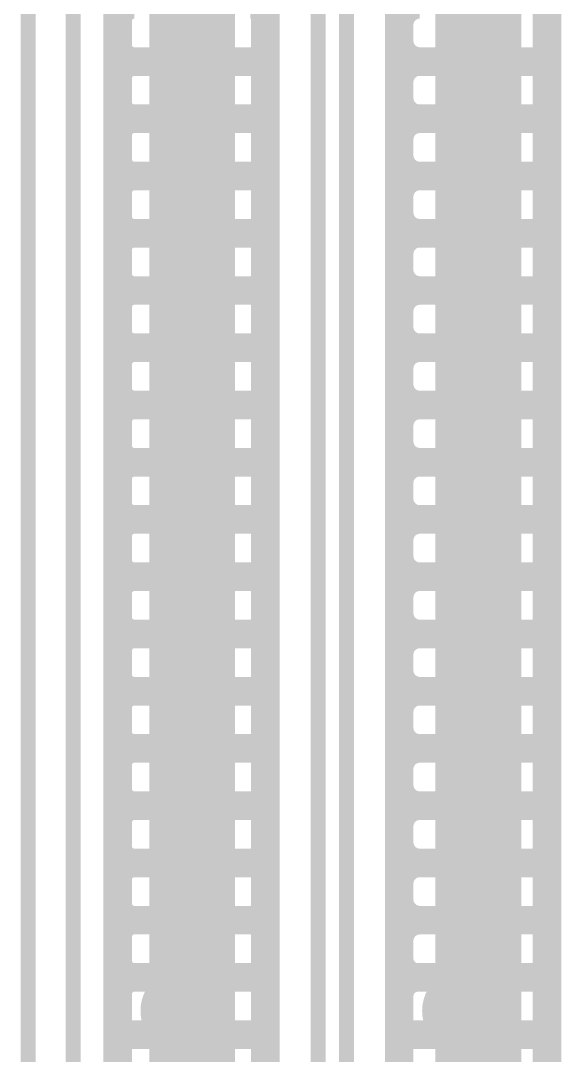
# Model space of a CAD drawing. Header units: millimetres. Extents: x 2260 to 2572, y -21 to 200.
# Drawn here: x 2296.78 to 2299.66, y 118.19 to 123.7 of the extents above; entities that cross this region are included whole.
import ezdxf

# ---------------------------------------------------------------- set-up
doc = ezdxf.new("R2010")
doc.units = ezdxf.units.MM
doc.layers.get('0').update_dxf_attribs({"lineweight": 18})
doc.layers.add('01', color=1, linetype='Continuous', lineweight=18)
doc.layers.add('DIM', color=3, linetype='Continuous', lineweight=13)

# ---------------------------------------------------------------- blocks, each defined once
blk = doc.blocks.new('PAD_R1')
blk.add_lwpolyline([(0.25, 0, 0.5, 0.5, 1), (-0.25, 0, 0.5, 0.5, 1)], format="xyseb", close=True)

msp = doc.modelspace()

# ---------------------------------------------------------------- linework, layer by layer
at = {"layer": '01'}
for points in [[(2297.6916, 139.8406, 0.2499, 0.2499, 0), (2297.6916, 63.6406, 0.2499, 0.2499, 0)], [(2299.1915, 139.8406, 0.2499, 0.2499, 0), (2299.1915, 63.6406, 0.2499, 0.2499, 0)], [(2297.2977, 66.3205, 0.1524, 0.1524, 0), (2297.2977, 137.2406, 0.1524, 0.1524, 0)], [(2297.5428, 137.2406, 0.1524, 0.1524, 0), (2297.5428, 66.2405, 0.1524, 0.1524, 0)], [(2297.8476, 137.2406, 0.1524, 0.1524, 0), (2297.8476, 66.2405, 0.1524, 0.1524, 0)], [(2298.0853, 66.3205, 0.1524, 0.1524, 0), (2298.0853, 137.2406, 0.1524, 0.1524, 0)], [(2298.7978, 66.3205, 0.1524, 0.1524, 0), (2298.7978, 137.2406, 0.1524, 0.1524, 0)], [(2299.0668, 137.2406, 0.1524, 0.1524, 0), (2299.0668, 66.2405, 0.1524, 0.1524, 0)], [(2299.3716, 137.2406, 0.1524, 0.1524, 0), (2299.3716, 66.2405, 0.1524, 0.1524, 0)], [(2299.5854, 137.2406, 0.1524, 0.1524, 0), (2299.5854, 66.2405, 0.1524, 0.1524, 0)], [(2297.2977, 123.6929, 0.1524, 0.1524, -0.414231), (2297.3877, 123.7829, 0.1524, 0.1524, 0)], [(2298.0853, 123.7029, 0.1524, 0.1524, 0.414252), (2298.0053, 123.7829, 0.1524, 0.1524, 0)], [(2298.7978, 123.6729, 0.1524, 0.1524, -0.414232), (2298.9078, 123.7829, 0.1524, 0.1524, 0)], [(2297.2977, 123.5681, 0.1524, 0.1524, 0.414231), (2297.3877, 123.4781, 0.1524, 0.1524, 0)], [(2298.0853, 123.5581, 0.1524, 0.1524, -0.414252), (2298.0053, 123.4781, 0.1524, 0.1524, 0)], [(2298.7978, 123.5881, 0.1524, 0.1524, 0.414232), (2298.9078, 123.4781, 0.1524, 0.1524, 0)], [(2297.2977, 123.4781, 0.1524, 0.1524, 0), (2298.0853, 123.4781, 0.1524, 0.1524, 0)], [(2297.2977, 123.3881, 0.1524, 0.1524, -0.414231), (2297.3877, 123.4781, 0.1524, 0.1524, 0)], [(2298.0853, 123.3981, 0.1524, 0.1524, 0.414252), (2298.0053, 123.4781, 0.1524, 0.1524, 0)], [(2298.7978, 123.4781, 0.1524, 0.1524, 0), (2299.5854, 123.4781, 0.1524, 0.1524, 0)], [(2298.7978, 123.3681, 0.1524, 0.1524, -0.414232), (2298.9078, 123.4781, 0.1524, 0.1524, 0)], [(2298.7978, 123.2833, 0.1524, 0.1524, 0.414232), (2298.9078, 123.1733, 0.1524, 0.1524, 0)], [(2297.2977, 123.2633, 0.1524, 0.1524, 0.414231), (2297.3877, 123.1733, 0.1524, 0.1524, 0)], [(2298.0853, 123.2533, 0.1524, 0.1524, -0.414252), (2298.0053, 123.1733, 0.1524, 0.1524, 0)], [(2297.2977, 123.1733, 0.1524, 0.1524, 0), (2298.0853, 123.1733, 0.1524, 0.1524, 0)], [(2297.2977, 123.0833, 0.1524, 0.1524, -0.414231), (2297.3877, 123.1733, 0.1524, 0.1524, 0)], [(2298.0853, 123.0933, 0.1524, 0.1524, 0.414252), (2298.0053, 123.1733, 0.1524, 0.1524, 0)], [(2298.7978, 123.1733, 0.1524, 0.1524, 0), (2299.5854, 123.1733, 0.1524, 0.1524, 0)], [(2298.7978, 123.0633, 0.1524, 0.1524, -0.414232), (2298.9078, 123.1733, 0.1524, 0.1524, 0)], [(2297.2977, 122.9585, 0.1524, 0.1524, 0.414231), (2297.3877, 122.8685, 0.1524, 0.1524, 0)], [(2298.0853, 122.9485, 0.1524, 0.1524, -0.414252), (2298.0053, 122.8685, 0.1524, 0.1524, 0)], [(2298.7978, 122.9785, 0.1524, 0.1524, 0.414232), (2298.9078, 122.8685, 0.1524, 0.1524, 0)], [(2297.2977, 122.8685, 0.1524, 0.1524, 0), (2298.0853, 122.8685, 0.1524, 0.1524, 0)], [(2297.2977, 122.7785, 0.1524, 0.1524, -0.414231), (2297.3877, 122.8685, 0.1524, 0.1524, 0)], [(2298.0853, 122.7885, 0.1524, 0.1524, 0.414252), (2298.0053, 122.8685, 0.1524, 0.1524, 0)], [(2298.7978, 122.8685, 0.1524, 0.1524, 0), (2299.5854, 122.8685, 0.1524, 0.1524, 0)], [(2298.7978, 122.7585, 0.1524, 0.1524, -0.414232), (2298.9078, 122.8685, 0.1524, 0.1524, 0)], [(2298.7978, 122.6737, 0.1524, 0.1524, 0.414232), (2298.9078, 122.5637, 0.1524, 0.1524, 0)], [(2297.2977, 122.6537, 0.1524, 0.1524, 0.414231), (2297.3877, 122.5637, 0.1524, 0.1524, 0)], [(2298.0853, 122.6437, 0.1524, 0.1524, -0.414252), (2298.0053, 122.5637, 0.1524, 0.1524, 0)], [(2297.2977, 122.5637, 0.1524, 0.1524, 0), (2298.0853, 122.5637, 0.1524, 0.1524, 0)], [(2297.2977, 122.4737, 0.1524, 0.1524, -0.414231), (2297.3877, 122.5637, 0.1524, 0.1524, 0)], [(2298.0853, 122.4837, 0.1524, 0.1524, 0.414252), (2298.0053, 122.5637, 0.1524, 0.1524, 0)], [(2298.7978, 122.5637, 0.1524, 0.1524, 0), (2299.5854, 122.5637, 0.1524, 0.1524, 0)], [(2298.7978, 122.4537, 0.1524, 0.1524, -0.414232), (2298.9078, 122.5637, 0.1524, 0.1524, 0)], [(2297.2977, 122.3489, 0.1524, 0.1524, 0.414231), (2297.3877, 122.2589, 0.1524, 0.1524, 0)], [(2298.0853, 122.3389, 0.1524, 0.1524, -0.414252), (2298.0053, 122.2589, 0.1524, 0.1524, 0)], [(2298.7978, 122.3689, 0.1524, 0.1524, 0.414232), (2298.9078, 122.2589, 0.1524, 0.1524, 0)], [(2297.2977, 122.2589, 0.1524, 0.1524, 0), (2298.0853, 122.2589, 0.1524, 0.1524, 0)], [(2297.2977, 122.1689, 0.1524, 0.1524, -0.414231), (2297.3877, 122.2589, 0.1524, 0.1524, 0)], [(2298.0853, 122.1789, 0.1524, 0.1524, 0.414252), (2298.0053, 122.2589, 0.1524, 0.1524, 0)], [(2298.7978, 122.2589, 0.1524, 0.1524, 0), (2299.5854, 122.2589, 0.1524, 0.1524, 0)], [(2298.7978, 122.1489, 0.1524, 0.1524, -0.414232), (2298.9078, 122.2589, 0.1524, 0.1524, 0)], [(2298.7978, 122.0641, 0.1524, 0.1524, 0.414232), (2298.9078, 121.9541, 0.1524, 0.1524, 0)], [(2297.2977, 122.0441, 0.1524, 0.1524, 0.414231), (2297.3877, 121.9541, 0.1524, 0.1524, 0)], [(2298.0853, 122.0341, 0.1524, 0.1524, -0.414252), (2298.0053, 121.9541, 0.1524, 0.1524, 0)], [(2297.2977, 121.9541, 0.1524, 0.1524, 0), (2298.0853, 121.9541, 0.1524, 0.1524, 0)], [(2297.2977, 121.8641, 0.1524, 0.1524, -0.414231), (2297.3877, 121.9541, 0.1524, 0.1524, 0)], [(2298.0853, 121.8741, 0.1524, 0.1524, 0.414252), (2298.0053, 121.9541, 0.1524, 0.1524, 0)], [(2298.7978, 121.9541, 0.1524, 0.1524, 0), (2299.5854, 121.9541, 0.1524, 0.1524, 0)], [(2298.7978, 121.8441, 0.1524, 0.1524, -0.414232), (2298.9078, 121.9541, 0.1524, 0.1524, 0)], [(2297.2977, 121.7393, 0.1524, 0.1524, 0.414231), (2297.3877, 121.6493, 0.1524, 0.1524, 0)], [(2298.0853, 121.7293, 0.1524, 0.1524, -0.414252), (2298.0053, 121.6493, 0.1524, 0.1524, 0)], [(2298.7978, 121.7593, 0.1524, 0.1524, 0.414232), (2298.9078, 121.6493, 0.1524, 0.1524, 0)], [(2297.2977, 121.6493, 0.1524, 0.1524, 0), (2298.0853, 121.6493, 0.1524, 0.1524, 0)], [(2297.2977, 121.5593, 0.1524, 0.1524, -0.414231), (2297.3877, 121.6493, 0.1524, 0.1524, 0)], [(2298.0853, 121.5693, 0.1524, 0.1524, 0.414252), (2298.0053, 121.6493, 0.1524, 0.1524, 0)], [(2298.7978, 121.6493, 0.1524, 0.1524, 0), (2299.5854, 121.6493, 0.1524, 0.1524, 0)], [(2298.7978, 121.5393, 0.1524, 0.1524, -0.414232), (2298.9078, 121.6493, 0.1524, 0.1524, 0)], [(2298.7978, 121.4545, 0.1524, 0.1524, 0.414232), (2298.9078, 121.3445, 0.1524, 0.1524, 0)], [(2297.2977, 121.4345, 0.1524, 0.1524, 0.414231), (2297.3877, 121.3445, 0.1524, 0.1524, 0)], [(2298.0853, 121.4245, 0.1524, 0.1524, -0.414252), (2298.0053, 121.3445, 0.1524, 0.1524, 0)], [(2297.2977, 121.3445, 0.1524, 0.1524, 0), (2298.0853, 121.3445, 0.1524, 0.1524, 0)], [(2297.2977, 121.2545, 0.1524, 0.1524, -0.414231), (2297.3877, 121.3445, 0.1524, 0.1524, 0)], [(2298.0853, 121.2645, 0.1524, 0.1524, 0.414252), (2298.0053, 121.3445, 0.1524, 0.1524, 0)], [(2298.7978, 121.3445, 0.1524, 0.1524, 0), (2299.5854, 121.3445, 0.1524, 0.1524, 0)], [(2298.7978, 121.2345, 0.1524, 0.1524, -0.414232), (2298.9078, 121.3445, 0.1524, 0.1524, 0)], [(2297.2977, 121.1297, 0.1524, 0.1524, 0.414231), (2297.3877, 121.0397, 0.1524, 0.1524, 0)], [(2298.7978, 121.1497, 0.1524, 0.1524, 0.414232), (2298.9078, 121.0397, 0.1524, 0.1524, 0)], [(2298.0853, 121.1197, 0.1524, 0.1524, -0.414252), (2298.0053, 121.0397, 0.1524, 0.1524, 0)], [(2297.2977, 121.0397, 0.1524, 0.1524, 0), (2298.0853, 121.0397, 0.1524, 0.1524, 0)], [(2297.2977, 120.9497, 0.1524, 0.1524, -0.414231), (2297.3877, 121.0397, 0.1524, 0.1524, 0)], [(2298.0853, 120.9597, 0.1524, 0.1524, 0.414252), (2298.0053, 121.0397, 0.1524, 0.1524, 0)], [(2298.7978, 121.0397, 0.1524, 0.1524, 0), (2299.5854, 121.0397, 0.1524, 0.1524, 0)], [(2298.7978, 120.9297, 0.1524, 0.1524, -0.414232), (2298.9078, 121.0397, 0.1524, 0.1524, 0)], [(2297.2977, 120.8249, 0.1524, 0.1524, 0.414231), (2297.3877, 120.7349, 0.1524, 0.1524, 0)], [(2298.0853, 120.8149, 0.1524, 0.1524, -0.414252), (2298.0053, 120.7349, 0.1524, 0.1524, 0)], [(2298.7978, 120.8449, 0.1524, 0.1524, 0.414232), (2298.9078, 120.7349, 0.1524, 0.1524, 0)], [(2297.2977, 120.7349, 0.1524, 0.1524, 0), (2298.0853, 120.7349, 0.1524, 0.1524, 0)], [(2297.2977, 120.6449, 0.1524, 0.1524, -0.414231), (2297.3877, 120.7349, 0.1524, 0.1524, 0)], [(2298.0853, 120.6549, 0.1524, 0.1524, 0.414252), (2298.0053, 120.7349, 0.1524, 0.1524, 0)], [(2298.7978, 120.7349, 0.1524, 0.1524, 0), (2299.5854, 120.7349, 0.1524, 0.1524, 0)], [(2298.7978, 120.6249, 0.1524, 0.1524, -0.414232), (2298.9078, 120.7349, 0.1524, 0.1524, 0)], [(2297.2977, 120.5201, 0.1524, 0.1524, 0.414231), (2297.3877, 120.4301, 0.1524, 0.1524, 0)], [(2298.7978, 120.5401, 0.1524, 0.1524, 0.414232), (2298.9078, 120.4301, 0.1524, 0.1524, 0)], [(2298.0853, 120.5101, 0.1524, 0.1524, -0.414252), (2298.0053, 120.4301, 0.1524, 0.1524, 0)], [(2297.2977, 120.4301, 0.1524, 0.1524, 0), (2298.0853, 120.4301, 0.1524, 0.1524, 0)], [(2297.2977, 120.3401, 0.1524, 0.1524, -0.414231), (2297.3877, 120.4301, 0.1524, 0.1524, 0)], [(2298.0853, 120.3501, 0.1524, 0.1524, 0.414252), (2298.0053, 120.4301, 0.1524, 0.1524, 0)], [(2298.7978, 120.4301, 0.1524, 0.1524, 0), (2299.5854, 120.4301, 0.1524, 0.1524, 0)], [(2298.7978, 120.3201, 0.1524, 0.1524, -0.414232), (2298.9078, 120.4301, 0.1524, 0.1524, 0)], [(2297.2977, 120.2153, 0.1524, 0.1524, 0.414231), (2297.3877, 120.1253, 0.1524, 0.1524, 0)], [(2298.0853, 120.2053, 0.1524, 0.1524, -0.414252), (2298.0053, 120.1253, 0.1524, 0.1524, 0)], [(2298.7978, 120.2353, 0.1524, 0.1524, 0.414232), (2298.9078, 120.1253, 0.1524, 0.1524, 0)], [(2297.2977, 120.1253, 0.1524, 0.1524, 0), (2298.0853, 120.1253, 0.1524, 0.1524, 0)], [(2297.2977, 120.0353, 0.1524, 0.1524, -0.414231), (2297.3877, 120.1253, 0.1524, 0.1524, 0)], [(2298.0853, 120.0453, 0.1524, 0.1524, 0.414252), (2298.0053, 120.1253, 0.1524, 0.1524, 0)], [(2298.7978, 120.1253, 0.1524, 0.1524, 0), (2299.5854, 120.1253, 0.1524, 0.1524, 0)], [(2298.7978, 120.0153, 0.1524, 0.1524, -0.414232), (2298.9078, 120.1253, 0.1524, 0.1524, 0)], [(2298.7978, 119.9305, 0.1524, 0.1524, 0.414232), (2298.9078, 119.8205, 0.1524, 0.1524, 0)], [(2297.2977, 119.9105, 0.1524, 0.1524, 0.414231), (2297.3877, 119.8205, 0.1524, 0.1524, 0)], [(2298.0853, 119.9005, 0.1524, 0.1524, -0.414252), (2298.0053, 119.8205, 0.1524, 0.1524, 0)], [(2297.2977, 119.8205, 0.1524, 0.1524, 0), (2298.0853, 119.8205, 0.1524, 0.1524, 0)], [(2297.2977, 119.7305, 0.1524, 0.1524, -0.414231), (2297.3877, 119.8205, 0.1524, 0.1524, 0)], [(2298.0853, 119.7405, 0.1524, 0.1524, 0.414252), (2298.0053, 119.8205, 0.1524, 0.1524, 0)], [(2298.7978, 119.8205, 0.1524, 0.1524, 0), (2299.5854, 119.8205, 0.1524, 0.1524, 0)], [(2298.7978, 119.7105, 0.1524, 0.1524, -0.414232), (2298.9078, 119.8205, 0.1524, 0.1524, 0)], [(2297.2977, 119.6057, 0.1524, 0.1524, 0.414231), (2297.3877, 119.5157, 0.1524, 0.1524, 0)], [(2298.0853, 119.5957, 0.1524, 0.1524, -0.414252), (2298.0053, 119.5157, 0.1524, 0.1524, 0)], [(2298.7978, 119.6257, 0.1524, 0.1524, 0.414232), (2298.9078, 119.5157, 0.1524, 0.1524, 0)], [(2297.2977, 119.5157, 0.1524, 0.1524, 0), (2298.0853, 119.5157, 0.1524, 0.1524, 0)], [(2297.2977, 119.4257, 0.1524, 0.1524, -0.414231), (2297.3877, 119.5157, 0.1524, 0.1524, 0)], [(2298.0853, 119.4357, 0.1524, 0.1524, 0.414252), (2298.0053, 119.5157, 0.1524, 0.1524, 0)], [(2298.7978, 119.5157, 0.1524, 0.1524, 0), (2299.5854, 119.5157, 0.1524, 0.1524, 0)], [(2298.7978, 119.4057, 0.1524, 0.1524, -0.414232), (2298.9078, 119.5157, 0.1524, 0.1524, 0)], [(2298.7978, 119.3209, 0.1524, 0.1524, 0.414232), (2298.9078, 119.2109, 0.1524, 0.1524, 0)], [(2297.2977, 119.3009, 0.1524, 0.1524, 0.414231), (2297.3877, 119.2109, 0.1524, 0.1524, 0)], [(2298.0853, 119.2909, 0.1524, 0.1524, -0.414252), (2298.0053, 119.2109, 0.1524, 0.1524, 0)], [(2297.2977, 119.2109, 0.1524, 0.1524, 0), (2298.0853, 119.2109, 0.1524, 0.1524, 0)], [(2297.2977, 119.1209, 0.1524, 0.1524, -0.414231), (2297.3877, 119.2109, 0.1524, 0.1524, 0)], [(2298.0853, 119.1309, 0.1524, 0.1524, 0.414252), (2298.0053, 119.2109, 0.1524, 0.1524, 0)], [(2298.7978, 119.2109, 0.1524, 0.1524, 0), (2299.5854, 119.2109, 0.1524, 0.1524, 0)], [(2298.7978, 119.1009, 0.1524, 0.1524, -0.414232), (2298.9078, 119.2109, 0.1524, 0.1524, 0)], [(2297.2977, 118.9961, 0.1524, 0.1524, 0.414231), (2297.3877, 118.9061, 0.1524, 0.1524, 0)], [(2298.0853, 118.9861, 0.1524, 0.1524, -0.414252), (2298.0053, 118.9061, 0.1524, 0.1524, 0)], [(2298.7978, 119.0161, 0.1524, 0.1524, 0.414232), (2298.9078, 118.9061, 0.1524, 0.1524, 0)], [(2297.2977, 118.9061, 0.1524, 0.1524, 0), (2298.0853, 118.9061, 0.1524, 0.1524, 0)], [(2297.2977, 118.8161, 0.1524, 0.1524, -0.414231), (2297.3877, 118.9061, 0.1524, 0.1524, 0)], [(2298.0853, 118.8261, 0.1524, 0.1524, 0.414252), (2298.0053, 118.9061, 0.1524, 0.1524, 0)], [(2298.7978, 118.9061, 0.1524, 0.1524, 0), (2299.5854, 118.9061, 0.1524, 0.1524, 0)], [(2298.7978, 118.7961, 0.1524, 0.1524, -0.414232), (2298.9078, 118.9061, 0.1524, 0.1524, 0)], [(2298.7978, 118.7013, 0.1524, 0.1524, 0.414228), (2298.8978, 118.6013, 0.1524, 0.1524, 0)], [(2297.2977, 118.6913, 0.1524, 0.1524, 0.414231), (2297.3877, 118.6013, 0.1524, 0.1524, 0)], [(2298.0853, 118.6813, 0.1524, 0.1524, -0.414252), (2298.0053, 118.6013, 0.1524, 0.1524, 0)], [(2297.2977, 118.6013, 0.1524, 0.1524, 0), (2298.0853, 118.6013, 0.1524, 0.1524, 0)], [(2297.2977, 118.5113, 0.1524, 0.1524, -0.414231), (2297.3877, 118.6013, 0.1524, 0.1524, 0)], [(2298.0853, 118.5213, 0.1524, 0.1524, 0.414252), (2298.0053, 118.6013, 0.1524, 0.1524, 0)], [(2298.7978, 118.6013, 0.1524, 0.1524, 0), (2299.5854, 118.6013, 0.1524, 0.1524, 0)], [(2298.7978, 118.5013, 0.1524, 0.1524, -0.414228), (2298.8978, 118.6013, 0.1524, 0.1524, 0)], [(2298.0853, 118.3765, 0.1524, 0.1524, -0.414252), (2298.0053, 118.2965, 0.1524, 0.1524, 0)], [(2297.2977, 118.2965, 0.1524, 0.1524, 0), (2298.0853, 118.2965, 0.1524, 0.1524, 0)], [(2298.0853, 118.2165, 0.1524, 0.1524, 0.414252), (2298.0053, 118.2965, 0.1524, 0.1524, 0)], [(2298.7978, 118.2965, 0.1524, 0.1524, 0), (2299.5854, 118.2965, 0.1524, 0.1524, 0)]]:
    msp.add_lwpolyline(points, format="xyseb", dxfattribs=at)
at = {"layer": 'DIM'}
for points in [[(2296.8217, 137.4265, 0.08, 0.08, 0), (2296.8217, 66.0549, 0.08, 0.08, 0)], [(2297.0614, 137.4264, 0.08, 0.08, 0), (2297.0614, 66.0551, 0.08, 0.08, 0)], [(2298.3665, 137.367, 0.08, 0.08, 0), (2298.3665, 66.1145, 0.08, 0.08, 0)], [(2298.5165, 137.3669, 0.08, 0.08, 0), (2298.5165, 66.1147, 0.08, 0.08, 0)]]:
    msp.add_lwpolyline(points, format="xyseb", dxfattribs=at)

# ---------------------------------------------------------------- block references
at = {"layer": '01'}
for p, xscale, yscale in [((2297.2977, 123.6929), 0.1524, 0.1524), ((2298.0853, 123.7029), 0.1524, 0.1524), ((2298.7978, 123.6729), 0.1524, 0.1524), ((2297.2977, 123.5681), 0.1524, 0.1524), ((2298.0853, 123.5581), 0.1524, 0.1524), ((2298.7978, 123.5881), 0.1524, 0.1524), ((2297.2977, 123.4781), 0.1524, 0.1524), ((2297.3877, 123.4781), 0.1524, 0.1524), ((2297.3877, 123.4781), 0.1524, 0.1524), ((2298.0053, 123.4781), 0.1524, 0.1524), ((2298.0053, 123.4781), 0.1524, 0.1524), ((2298.0853, 123.4781), 0.1524, 0.1524), ((2298.7978, 123.4781), 0.1524, 0.1524), ((2298.9078, 123.4781), 0.1524, 0.1524), ((2298.9078, 123.4781), 0.1524, 0.1524), ((2299.5854, 123.4781), 0.1524, 0.1524), ((2297.2977, 123.3881), 0.1524, 0.1524), ((2298.0853, 123.3981), 0.1524, 0.1524), ((2298.7978, 123.3681), 0.1524, 0.1524), ((2298.7978, 123.2833), 0.1524, 0.1524), ((2297.2977, 123.2633), 0.1524, 0.1524), ((2298.0853, 123.2533), 0.1524, 0.1524), ((2297.2977, 123.1733), 0.1524, 0.1524), ((2297.3877, 123.1733), 0.1524, 0.1524), ((2297.3877, 123.1733), 0.1524, 0.1524), ((2298.0053, 123.1733), 0.1524, 0.1524), ((2298.0053, 123.1733), 0.1524, 0.1524), ((2298.0853, 123.1733), 0.1524, 0.1524), ((2298.7978, 123.1733), 0.1524, 0.1524), ((2298.9078, 123.1733), 0.1524, 0.1524), ((2298.9078, 123.1733), 0.1524, 0.1524), ((2299.5854, 123.1733), 0.1524, 0.1524), ((2297.2977, 123.0833), 0.1524, 0.1524), ((2298.0853, 123.0933), 0.1524, 0.1524), ((2298.7978, 123.0633), 0.1524, 0.1524), ((2297.2977, 122.9585), 0.1524, 0.1524), ((2298.0853, 122.9485), 0.1524, 0.1524), ((2298.7978, 122.9785), 0.1524, 0.1524), ((2297.2977, 122.8685), 0.1524, 0.1524), ((2297.3877, 122.8685), 0.1524, 0.1524), ((2297.3877, 122.8685), 0.1524, 0.1524), ((2298.0053, 122.8685), 0.1524, 0.1524), ((2298.0053, 122.8685), 0.1524, 0.1524), ((2298.0853, 122.8685), 0.1524, 0.1524), ((2298.7978, 122.8685), 0.1524, 0.1524), ((2298.9078, 122.8685), 0.1524, 0.1524), ((2298.9078, 122.8685), 0.1524, 0.1524), ((2299.5854, 122.8685), 0.1524, 0.1524), ((2297.2977, 122.7785), 0.1524, 0.1524), ((2298.0853, 122.7885), 0.1524, 0.1524), ((2298.7978, 122.7585), 0.1524, 0.1524), ((2298.7978, 122.6737), 0.1524, 0.1524), ((2297.2977, 122.6537), 0.1524, 0.1524), ((2298.0853, 122.6437), 0.1524, 0.1524), ((2297.2977, 122.5637), 0.1524, 0.1524), ((2297.3877, 122.5637), 0.1524, 0.1524), ((2297.3877, 122.5637), 0.1524, 0.1524), ((2298.0053, 122.5637), 0.1524, 0.1524), ((2298.0053, 122.5637), 0.1524, 0.1524), ((2298.0853, 122.5637), 0.1524, 0.1524), ((2298.7978, 122.5637), 0.1524, 0.1524), ((2298.9078, 122.5637), 0.1524, 0.1524), ((2298.9078, 122.5637), 0.1524, 0.1524), ((2299.5854, 122.5637), 0.1524, 0.1524), ((2297.2977, 122.4737), 0.1524, 0.1524), ((2298.0853, 122.4837), 0.1524, 0.1524), ((2298.7978, 122.4537), 0.1524, 0.1524), ((2297.2977, 122.3489), 0.1524, 0.1524), ((2298.0853, 122.3389), 0.1524, 0.1524), ((2298.7978, 122.3689), 0.1524, 0.1524), ((2297.2977, 122.2589), 0.1524, 0.1524), ((2297.3877, 122.2589), 0.1524, 0.1524), ((2297.3877, 122.2589), 0.1524, 0.1524), ((2298.0053, 122.2589), 0.1524, 0.1524), ((2298.0053, 122.2589), 0.1524, 0.1524), ((2298.0853, 122.2589), 0.1524, 0.1524), ((2298.7978, 122.2589), 0.1524, 0.1524), ((2298.9078, 122.2589), 0.1524, 0.1524), ((2298.9078, 122.2589), 0.1524, 0.1524), ((2299.5854, 122.2589), 0.1524, 0.1524), ((2298.0853, 122.1789), 0.1524, 0.1524), ((2297.2977, 122.1689), 0.1524, 0.1524), ((2298.7978, 122.1489), 0.1524, 0.1524), ((2298.7978, 122.0641), 0.1524, 0.1524), ((2297.2977, 122.0441), 0.1524, 0.1524), ((2298.0853, 122.0341), 0.1524, 0.1524), ((2297.2977, 121.9541), 0.1524, 0.1524), ((2297.3877, 121.9541), 0.1524, 0.1524), ((2297.3877, 121.9541), 0.1524, 0.1524), ((2298.0053, 121.9541), 0.1524, 0.1524), ((2298.0053, 121.9541), 0.1524, 0.1524), ((2298.0853, 121.9541), 0.1524, 0.1524), ((2298.7978, 121.9541), 0.1524, 0.1524), ((2298.9078, 121.9541), 0.1524, 0.1524), ((2298.9078, 121.9541), 0.1524, 0.1524), ((2299.5854, 121.9541), 0.1524, 0.1524), ((2297.2977, 121.8641), 0.1524, 0.1524), ((2298.0853, 121.8741), 0.1524, 0.1524), ((2298.7978, 121.8441), 0.1524, 0.1524), ((2297.2977, 121.7393), 0.1524, 0.1524), ((2298.0853, 121.7293), 0.1524, 0.1524), ((2298.7978, 121.7593), 0.1524, 0.1524), ((2297.2977, 121.6493), 0.1524, 0.1524), ((2297.3877, 121.6493), 0.1524, 0.1524), ((2297.3877, 121.6493), 0.1524, 0.1524), ((2298.0053, 121.6493), 0.1524, 0.1524), ((2298.0053, 121.6493), 0.1524, 0.1524), ((2298.0853, 121.6493), 0.1524, 0.1524), ((2298.7978, 121.6493), 0.1524, 0.1524), ((2298.9078, 121.6493), 0.1524, 0.1524), ((2298.9078, 121.6493), 0.1524, 0.1524), ((2299.5854, 121.6493), 0.1524, 0.1524), ((2298.0853, 121.5693), 0.1524, 0.1524), ((2297.2977, 121.5593), 0.1524, 0.1524), ((2298.7978, 121.5393), 0.1524, 0.1524), ((2298.7978, 121.4545), 0.1524, 0.1524), ((2297.2977, 121.4345), 0.1524, 0.1524), ((2298.0853, 121.4245), 0.1524, 0.1524), ((2297.2977, 121.3445), 0.1524, 0.1524), ((2297.3877, 121.3445), 0.1524, 0.1524), ((2297.3877, 121.3445), 0.1524, 0.1524), ((2298.0053, 121.3445), 0.1524, 0.1524), ((2298.0053, 121.3445), 0.1524, 0.1524), ((2298.0853, 121.3445), 0.1524, 0.1524), ((2298.7978, 121.3445), 0.1524, 0.1524), ((2298.9078, 121.3445), 0.1524, 0.1524), ((2298.9078, 121.3445), 0.1524, 0.1524), ((2299.5854, 121.3445), 0.1524, 0.1524), ((2297.2977, 121.2545), 0.1524, 0.1524), ((2298.0853, 121.2645), 0.1524, 0.1524), ((2298.7978, 121.2345), 0.1524, 0.1524), ((2297.2977, 121.1297), 0.1524, 0.1524), ((2298.7978, 121.1497), 0.1524, 0.1524), ((2298.0853, 121.1197), 0.1524, 0.1524), ((2297.2977, 121.0397), 0.1524, 0.1524), ((2297.3877, 121.0397), 0.1524, 0.1524), ((2297.3877, 121.0397), 0.1524, 0.1524), ((2298.0053, 121.0397), 0.1524, 0.1524), ((2298.0053, 121.0397), 0.1524, 0.1524), ((2298.0853, 121.0397), 0.1524, 0.1524), ((2298.7978, 121.0397), 0.1524, 0.1524), ((2298.9078, 121.0397), 0.1524, 0.1524), ((2298.9078, 121.0397), 0.1524, 0.1524), ((2299.5854, 121.0397), 0.1524, 0.1524), ((2298.0853, 120.9597), 0.1524, 0.1524), ((2297.2977, 120.9497), 0.1524, 0.1524), ((2298.7978, 120.9297), 0.1524, 0.1524), ((2297.2977, 120.8249), 0.1524, 0.1524), ((2298.0853, 120.8149), 0.1524, 0.1524), ((2298.7978, 120.8449), 0.1524, 0.1524), ((2297.2977, 120.7349), 0.1524, 0.1524), ((2297.3877, 120.7349), 0.1524, 0.1524), ((2297.3877, 120.7349), 0.1524, 0.1524), ((2298.0053, 120.7349), 0.1524, 0.1524), ((2298.0053, 120.7349), 0.1524, 0.1524), ((2298.0853, 120.7349), 0.1524, 0.1524), ((2298.7978, 120.7349), 0.1524, 0.1524), ((2298.9078, 120.7349), 0.1524, 0.1524), ((2298.9078, 120.7349), 0.1524, 0.1524), ((2299.5854, 120.7349), 0.1524, 0.1524), ((2297.2977, 120.6449), 0.1524, 0.1524), ((2298.0853, 120.6549), 0.1524, 0.1524), ((2298.7978, 120.6249), 0.1524, 0.1524), ((2297.2977, 120.5201), 0.1524, 0.1524), ((2298.7978, 120.5401), 0.1524, 0.1524), ((2298.0853, 120.5101), 0.1524, 0.1524), ((2297.2977, 120.4301), 0.1524, 0.1524), ((2297.3877, 120.4301), 0.1524, 0.1524), ((2297.3877, 120.4301), 0.1524, 0.1524), ((2298.0053, 120.4301), 0.1524, 0.1524), ((2298.0053, 120.4301), 0.1524, 0.1524), ((2298.0853, 120.4301), 0.1524, 0.1524), ((2298.7978, 120.4301), 0.1524, 0.1524), ((2298.9078, 120.4301), 0.1524, 0.1524), ((2298.9078, 120.4301), 0.1524, 0.1524), ((2299.5854, 120.4301), 0.1524, 0.1524), ((2297.2977, 120.3401), 0.1524, 0.1524), ((2298.0853, 120.3501), 0.1524, 0.1524), ((2298.7978, 120.3201), 0.1524, 0.1524), ((2297.2977, 120.2153), 0.1524, 0.1524), ((2298.0853, 120.2053), 0.1524, 0.1524), ((2298.7978, 120.2353), 0.1524, 0.1524), ((2297.2977, 120.1253), 0.1524, 0.1524), ((2297.3877, 120.1253), 0.1524, 0.1524), ((2297.3877, 120.1253), 0.1524, 0.1524), ((2298.0053, 120.1253), 0.1524, 0.1524), ((2298.0053, 120.1253), 0.1524, 0.1524), ((2298.0853, 120.1253), 0.1524, 0.1524), ((2298.7978, 120.1253), 0.1524, 0.1524), ((2298.9078, 120.1253), 0.1524, 0.1524), ((2298.9078, 120.1253), 0.1524, 0.1524), ((2299.5854, 120.1253), 0.1524, 0.1524), ((2297.2977, 120.0353), 0.1524, 0.1524), ((2298.0853, 120.0453), 0.1524, 0.1524), ((2298.7978, 120.0153), 0.1524, 0.1524), ((2298.7978, 119.9305), 0.1524, 0.1524), ((2297.2977, 119.9105), 0.1524, 0.1524), ((2298.0853, 119.9005), 0.1524, 0.1524), ((2297.2977, 119.8205), 0.1524, 0.1524), ((2297.3877, 119.8205), 0.1524, 0.1524), ((2297.3877, 119.8205), 0.1524, 0.1524), ((2298.0053, 119.8205), 0.1524, 0.1524), ((2298.0053, 119.8205), 0.1524, 0.1524), ((2298.0853, 119.8205), 0.1524, 0.1524), ((2298.7978, 119.8205), 0.1524, 0.1524), ((2298.9078, 119.8205), 0.1524, 0.1524), ((2298.9078, 119.8205), 0.1524, 0.1524), ((2299.5854, 119.8205), 0.1524, 0.1524), ((2297.2977, 119.7305), 0.1524, 0.1524), ((2298.0853, 119.7405), 0.1524, 0.1524), ((2298.7978, 119.7105), 0.1524, 0.1524), ((2297.2977, 119.6057), 0.1524, 0.1524), ((2298.0853, 119.5957), 0.1524, 0.1524), ((2298.7978, 119.6257), 0.1524, 0.1524), ((2297.2977, 119.5157), 0.1524, 0.1524), ((2297.3877, 119.5157), 0.1524, 0.1524), ((2297.3877, 119.5157), 0.1524, 0.1524), ((2298.0053, 119.5157), 0.1524, 0.1524), ((2298.0053, 119.5157), 0.1524, 0.1524), ((2298.0853, 119.5157), 0.1524, 0.1524), ((2298.7978, 119.5157), 0.1524, 0.1524), ((2298.9078, 119.5157), 0.1524, 0.1524), ((2298.9078, 119.5157), 0.1524, 0.1524), ((2299.5854, 119.5157), 0.1524, 0.1524), ((2297.2977, 119.4257), 0.1524, 0.1524), ((2298.0853, 119.4357), 0.1524, 0.1524), ((2298.7978, 119.4057), 0.1524, 0.1524), ((2298.7978, 119.3209), 0.1524, 0.1524), ((2297.2977, 119.3009), 0.1524, 0.1524), ((2298.0853, 119.2909), 0.1524, 0.1524), ((2297.2977, 119.2109), 0.1524, 0.1524), ((2297.3877, 119.2109), 0.1524, 0.1524), ((2297.3877, 119.2109), 0.1524, 0.1524), ((2298.0053, 119.2109), 0.1524, 0.1524), ((2298.0053, 119.2109), 0.1524, 0.1524), ((2298.0853, 119.2109), 0.1524, 0.1524), ((2298.7978, 119.2109), 0.1524, 0.1524), ((2298.9078, 119.2109), 0.1524, 0.1524), ((2298.9078, 119.2109), 0.1524, 0.1524), ((2299.5854, 119.2109), 0.1524, 0.1524), ((2297.2977, 119.1209), 0.1524, 0.1524), ((2298.0853, 119.1309), 0.1524, 0.1524), ((2298.7978, 119.1009), 0.1524, 0.1524), ((2297.2977, 118.9961), 0.1524, 0.1524), ((2298.0853, 118.9861), 0.1524, 0.1524), ((2298.7978, 119.0161), 0.1524, 0.1524), ((2297.2977, 118.9061), 0.1524, 0.1524), ((2297.3877, 118.9061), 0.1524, 0.1524), ((2297.3877, 118.9061), 0.1524, 0.1524), ((2298.0053, 118.9061), 0.1524, 0.1524), ((2298.0053, 118.9061), 0.1524, 0.1524), ((2298.0853, 118.9061), 0.1524, 0.1524), ((2298.7978, 118.9061), 0.1524, 0.1524), ((2298.9078, 118.9061), 0.1524, 0.1524), ((2298.9078, 118.9061), 0.1524, 0.1524), ((2299.5854, 118.9061), 0.1524, 0.1524), ((2297.2977, 118.8161), 0.1524, 0.1524), ((2298.0853, 118.8261), 0.1524, 0.1524), ((2298.7978, 118.7961), 0.1524, 0.1524), ((2298.7978, 118.7013), 0.1524, 0.1524), ((2297.2977, 118.6913), 0.1524, 0.1524), ((2298.0853, 118.6813), 0.1524, 0.1524), ((2297.2977, 118.6013), 0.1524, 0.1524), ((2297.3877, 118.6013), 0.1524, 0.1524), ((2297.3877, 118.6013), 0.1524, 0.1524), ((2298.0053, 118.6013), 0.1524, 0.1524), ((2298.0053, 118.6013), 0.1524, 0.1524), ((2298.0853, 118.6013), 0.1524, 0.1524), ((2298.7978, 118.6013), 0.1524, 0.1524), ((2298.8978, 118.6013), 0.1524, 0.1524), ((2298.8978, 118.6013), 0.1524, 0.1524), ((2299.5854, 118.6013), 0.1524, 0.1524), ((2297.6484, 118.4235), 0.456945, 0.456945), ((2299.1486, 118.4235), 0.456945, 0.456945), ((2297.2977, 118.5113), 0.1524, 0.1524), ((2298.0853, 118.5213), 0.1524, 0.1524), ((2298.7978, 118.5013), 0.1524, 0.1524), ((2298.0853, 118.3765), 0.1524, 0.1524), ((2297.2977, 118.2965), 0.1524, 0.1524), ((2298.0053, 118.2965), 0.1524, 0.1524), ((2298.0053, 118.2965), 0.1524, 0.1524), ((2298.0853, 118.2965), 0.1524, 0.1524), ((2298.7978, 118.2965), 0.1524, 0.1524), ((2299.5854, 118.2965), 0.1524, 0.1524), ((2298.0853, 118.2165), 0.1524, 0.1524)]:
    msp.add_blockref('PAD_R1', p, dxfattribs=dict(at, xscale=xscale, yscale=yscale))

doc.saveas('drawing.dxf')
